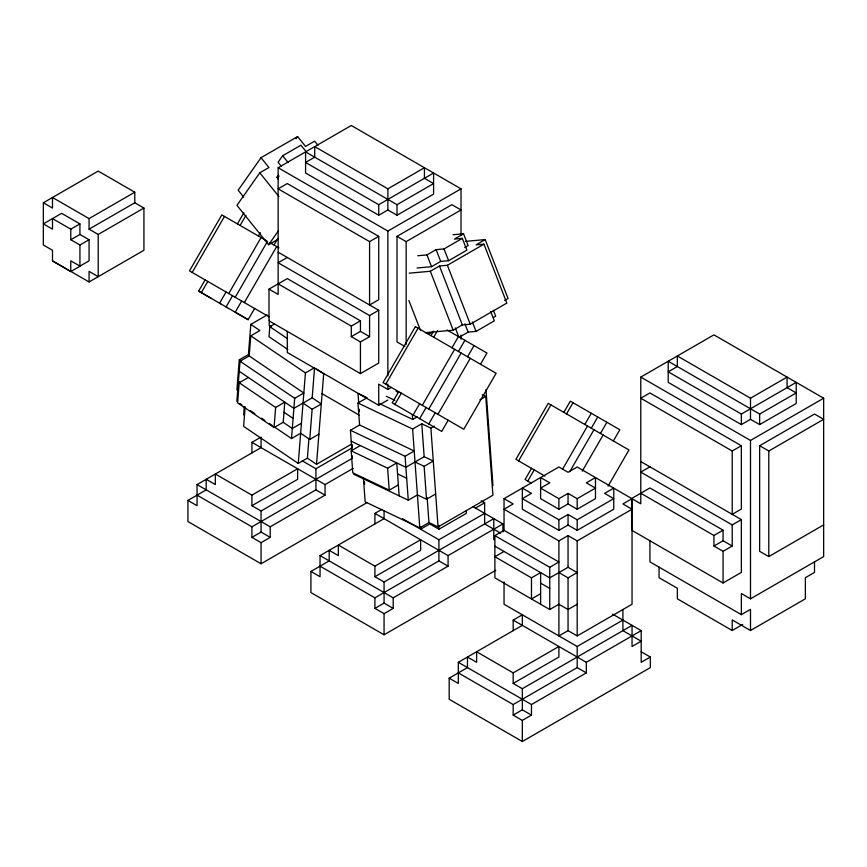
<?xml version="1.0" encoding="UTF-8"?>
<svg xmlns="http://www.w3.org/2000/svg" width="867" height="867" viewBox="0 0 867 867"><rect width="100%" height="100%" fill="white"/><g stroke="black" fill="none" stroke-linecap="round" stroke-linejoin="round"><path stroke-width="1.3" d="M236.886 390.009L239.281 359.838L248.417 354.56L250.812 324.388L267.155 314.949M236.854 401.464L240.04 361.236L249.187 355.958L250.78 335.843L259.916 330.565L250.812 324.388M248.352 377.47L239.205 382.748L237.612 402.873L274.048 427.583L283.195 422.305L284.788 402.19L275.641 407.468L274.048 427.583M243.638 414.903L244.266 407.035M245.166 406.688L243.605 426.358L298.259 463.433L307.395 458.155L308.955 438.474M269.464 320.259L269.063 325.288L271.089 326.653M274.395 324.041L269.821 326.686L269.03 336.743L287.801 349.477M274.839 427.236L291.507 438.539L294.693 398.311L303.829 393.033L249.187 355.958M298.259 463.433L305.433 372.918L314.569 367.641L312.185 397.812L293.891 408.368L239.238 371.293M291.507 438.539L300.643 433.262L309.757 439.439L312.142 409.267L321.289 403.989L312.185 397.812M307.395 458.155L316.509 464.333L323.684 373.818L316.596 369.006M192.171 272.433L224.499 216.436M211.57 298.562L198.641 291.095L205.1 279.9M237.428 223.903L243.898 212.708M201.317 292.645L207.787 281.439M240.105 225.453L245.925 215.374M226.07 292.006L219.6 303.201L227.273 307.633M258.399 236.008L260.338 232.649M228.747 293.545L261.075 237.558M232.54 295.734L226.07 306.929L248.146 319.674L254.605 308.479M235.217 297.283L267.545 241.286M241.676 301.012L235.217 312.207L248.146 319.674M274.005 245.025L277.884 238.306M244.353 302.561L276.681 246.564M385.739 384.189L418.067 328.192M398.679 391.656L392.209 402.852L441.715 431.43L448.174 420.235M430.997 335.659L433.587 331.183M394.886 404.401L401.356 393.195M433.684 337.209L437.553 330.49M413.169 414.957L419.639 403.762M451.967 347.765L458.437 336.569M422.316 405.301L454.644 349.314M419.639 418.685L426.109 407.49M458.437 351.493L464.896 340.298M428.786 409.04L461.114 353.042M428.786 423.963L435.245 412.768M467.573 356.781L474.043 345.575M437.922 414.318L470.25 358.32M480.502 364.238L486.972 353.042L447.004 329.969M518.596 460.886L550.924 404.9M531.525 468.353L525.066 479.559L531.525 483.287M563.853 412.367L570.323 401.161L619.829 429.75L613.359 440.945M527.743 481.098L534.202 469.903M566.53 413.906L573 402.711M584.824 424.472L591.283 413.266M562.585 469.177L587.501 426.011M591.283 428.2L597.753 417.005M569.717 471.746L593.96 429.75M600.43 433.478L606.9 422.283M582.234 471.193L603.107 435.028M608.092 486.116L628.965 449.962L548.247 403.35L515.919 459.347L544.888 476.07M317.994 145.288L314.656 141.148L305.52 146.425L297.598 136.574L261.021 157.686L238.165 190.209L243.703 197.102M261.021 157.686L268.943 167.537L259.797 172.815L236.94 205.338L268.618 244.743L277.754 239.465M306.485 152.093L300.947 145.201L282.653 155.757L278.09 162.259L281.255 166.204M296.07 138.742L297.598 136.574M278.524 179.458L276.866 177.388L278.383 175.221M268.618 244.743L278.524 230.644M79.927 266.277L70.78 271.555L52.497 261L52.497 250.281L43.35 245.003L43.35 202.77L98.209 171.092L134.786 192.214L134.786 202.77L143.933 208.047L143.933 250.281L89.063 281.959L52.497 260.837M70.78 229.159L79.927 223.881L79.927 234.448L70.78 239.725L70.78 229.159L52.497 218.603L52.497 229.159L43.35 223.881L61.633 213.325L79.927 223.881M43.35 202.77L52.497 208.047L52.497 197.492L89.063 218.603L134.786 192.214M89.063 218.603L89.063 229.159L134.786 202.77M70.78 239.725L79.927 245.003L89.063 239.725L89.063 260.837L79.927 266.115L70.78 260.837L70.78 271.555M89.063 229.159L98.209 234.448L143.933 208.047M278.144 252.199L378.727 310.267L378.727 363.056L360.434 373.612L268.998 320.823L268.998 289.144L278.144 294.422L278.144 167.732L351.298 125.498L461.016 188.843L461.016 234.87M276.866 177.388L279.152 176.066M387.874 188.843L424.44 167.732L424.44 178.288L433.587 183.566L397.01 204.688L305.574 151.898L305.574 173.01L378.727 215.244L387.874 209.966L397.01 215.244L433.587 194.121L433.587 173.01L378.727 204.688L305.574 162.454L314.721 157.176L314.721 146.61L387.874 188.843L387.874 209.966M287.291 257.477L278.144 262.755L369.58 315.545L378.727 310.267M268.998 289.144L287.291 278.589L360.434 320.823L360.434 331.378L351.298 336.656L351.298 326.1L278.144 283.867M369.58 241.633L378.727 236.355L378.727 299.711L369.58 304.989L369.58 241.633L278.144 188.843L287.291 183.566L378.727 236.355M278.144 167.732L387.874 231.077L461.016 188.843M397.01 236.355L451.87 204.688L461.016 209.966L406.157 241.633L397.01 236.355L397.01 341.934L405.008 346.562M417.742 255.743L426.976 254.92L436.123 249.631L444.045 248.927L462.328 238.371L466.901 250.151L448.618 260.707L440.696 261.422L431.549 266.7L417.038 267.99M464.701 247.561L468.126 245.578L463.552 233.797L454.416 239.075L462.328 238.371M409.213 273.159L430.325 271.273L439.471 265.996L447.394 265.28L483.959 244.169L506.827 303.082L470.25 324.204L462.328 324.908L453.192 330.186L425.469 332.657M504.616 300.491L508.051 298.508L485.184 239.595L476.048 244.873L483.959 244.169M351.298 326.1L360.434 320.823M351.298 336.656L360.434 341.934L369.58 336.656L369.58 315.545M428.331 334.413L433.001 331.714M251.918 452.91L251.918 442.354L260.122 437.618M301.445 423.204L292.298 428.482L283.195 422.305M366.958 502.632L261.065 563.778L187.911 521.544L187.911 500.422L197.058 505.71L197.058 484.588L261.065 447.632L261.065 437.076M490.679 311.426L494.331 320.855L476.048 331.411L468.126 332.115L458.979 337.393L455.327 327.975M493.377 317.539L495.696 316.206L493.41 310.31M187.911 500.422L206.194 489.866L206.194 479.31L215.341 484.588L215.341 474.032L251.918 495.144L297.63 468.754L297.63 479.31L251.918 505.699L251.918 495.144M351.937 450.981L350.431 430.249L405.084 456.28L414.22 451.003L359.577 424.971L357.973 403.014L367.12 397.736M387.874 400.012L378.727 405.29L378.727 384.168L387.874 389.446L391.353 387.441M309.757 439.439L318.904 434.161M350.431 430.249L359.577 424.971M316.509 464.333L351.525 444.121M302.204 460.832L315.924 468.754L352.262 447.773M398.365 484.881L389.218 490.158L352.782 472.797L351.189 450.84L360.336 445.562M379.876 403.805L412.67 419.433L417.233 416.789M251.918 505.699L261.065 510.988L352.262 458.329M357.973 403.014L412.627 429.046L421.774 423.768L430.888 428.103L434.389 426.087M197.058 495.144L251.918 526.822L315.924 489.866L325.06 495.144L325.06 484.588L251.918 442.354M325.06 484.588L353.194 468.343M479.906 399.806L485.748 396.436L492.922 495.23L438.052 526.908L428.948 522.573L419.801 527.851L365.148 501.82L363.425 478.107M251.918 526.822L251.918 537.377L261.065 532.1L270.201 537.377L270.201 526.822L197.058 484.588M270.201 526.822L325.06 495.144M351.189 450.84L387.625 468.202L396.772 462.924L399.156 495.859M251.918 537.377L261.065 542.655L270.201 537.377M415.022 461.981L424.126 466.316L433.272 461.038L424.169 456.703L405.875 467.259L351.222 441.227M374.912 523.928L374.912 513.372L381.946 509.308M353.617 474.162L408.27 500.194L417.417 494.916L426.521 499.251L435.668 493.973M495.783 570.291L384.059 634.785L310.917 592.562L310.917 571.44L320.053 576.718L320.053 555.606L384.059 518.65L384.059 510.728M577.184 604.245L568.048 609.523L558.901 604.245L549.754 609.523L494.894 577.856L494.894 535.622L504.041 530.344L504.041 498.666L558.901 466.988L568.048 472.277L577.184 466.988L640.778 503.792L640.778 377.091L713.931 334.868L823.65 398.213L823.65 556.581L750.497 598.815L741.361 593.537L741.361 614.649L750.497 609.371L750.497 630.493L732.214 619.927L732.214 630.493L742.716 624.424M310.917 571.44L329.2 560.884L329.2 550.328L338.347 555.606L338.347 545.05L374.912 566.162L420.636 539.762L420.636 550.328L374.912 576.718L374.912 566.162M420.636 526.8L420.636 529.206L429.783 523.928L438.919 529.206L466.348 513.372L466.348 510.728M475.495 508.095L484.642 502.817L484.642 523.928L500.638 533.172M402.353 518.65L438.919 539.762L484.642 513.372M374.912 576.718L384.059 581.995L493.778 518.65L493.778 539.762M320.053 566.162L374.912 597.84L438.919 560.884L448.066 566.162L448.066 555.606L374.912 513.372M448.066 555.606L502.925 523.928L502.925 531.85M558.901 498.666L568.048 493.388L577.184 498.666L595.477 488.11L586.33 482.832L595.477 477.554L595.477 498.666L577.184 509.222L568.048 503.944L558.901 509.222L540.618 498.666L540.618 477.554L549.754 482.832L540.618 488.11L558.901 498.666L558.901 509.222M374.912 597.84L374.912 608.396L384.059 603.118L393.206 608.396L393.206 597.84L320.053 555.606M393.206 597.84L448.066 566.162M750.497 398.213L787.073 377.091L787.073 387.657L796.22 392.935L759.644 414.047L668.208 361.257L668.208 382.369L741.361 424.602L750.497 419.325L759.644 424.602L796.22 403.491L796.22 382.369L741.361 414.047L668.208 371.813L677.355 366.535L677.355 355.979L750.497 398.213L750.497 419.325M374.912 608.396L384.059 613.673L393.206 608.396M649.925 466.836L640.778 472.114L732.214 524.903L741.361 519.626L741.361 572.415L723.067 582.982L631.631 530.192L631.631 498.514L649.925 487.958L723.067 530.181L723.067 540.748L713.931 546.026L713.931 535.47L640.778 493.236M504.041 551.455L494.894 556.733L531.471 577.856L540.618 572.578L540.618 604.245M558.901 519.777L568.048 514.499L577.184 519.777L613.76 498.666L604.613 493.388L613.76 488.11L613.76 509.222L577.184 530.344L568.048 525.066L558.901 530.344L522.324 509.222L522.324 488.11L531.471 493.388L522.324 498.666L558.901 519.777L558.901 530.344M504.041 498.666L513.177 503.944L504.041 509.222L558.901 540.9L568.048 535.622L577.184 540.9L632.043 509.222L622.907 503.944L632.043 498.666L632.043 604.245L577.184 635.923L568.048 630.645L568.048 577.856L558.901 572.578M732.214 451.003L741.361 445.725L741.361 509.07L732.214 514.348L732.214 451.003L640.778 398.213L649.925 392.935L741.361 445.725M640.778 377.091L750.497 440.447L823.65 398.213M759.644 445.725L814.503 414.047L823.65 419.325L768.791 451.003L759.644 445.725L759.644 551.304L768.791 556.581L823.65 524.903M494.894 535.622L549.754 567.289L558.901 562.011L504.041 530.344M568.048 577.856L577.184 572.578L568.048 567.289L549.754 577.856L494.894 546.177M540.618 593.689L531.471 598.967L531.471 577.856M513.177 630.645L513.177 620.089L522.563 614.67M641.19 651.756L650.337 657.034L650.337 667.601L522.324 741.502L449.182 699.268L449.182 678.157L458.318 683.434L458.318 662.312L522.324 625.367L522.324 614.801M449.182 678.157L467.465 667.601L467.465 657.034L476.612 662.312L476.612 651.756L513.177 672.879L558.901 646.479L558.901 657.034L513.177 683.434L513.177 672.879M713.931 535.47L723.067 530.181M568.048 630.645L558.901 635.923L558.901 540.9M713.931 546.026L723.067 551.304L732.214 546.026L732.214 524.903M504.041 581.811L504.041 604.245L577.184 646.479L622.907 620.089M513.177 683.434L522.324 688.712L632.043 625.367L632.043 646.479L641.19 641.201L622.907 630.645L622.907 609.523M458.318 672.879L513.177 704.546L577.184 667.601L586.33 672.879L586.33 662.312L513.177 620.089M586.33 662.312L641.19 630.645L641.19 662.312L650.337 657.034M513.177 704.546L513.177 715.102L522.324 709.824L531.471 715.102L531.471 704.546L458.318 662.312M531.471 704.546L586.33 672.879M513.177 715.102L522.324 720.39L531.471 715.102M750.497 630.493L805.367 598.815L805.367 577.704L814.503 572.415L814.503 561.859M452.997 234.74L463.552 233.797M465.395 241.362L485.184 239.595M482.334 394.799L485.748 396.436M396.111 391.31L398.549 392.469M386.368 396.306L394.864 400.348M365.982 397.194L358.017 393.39L358.678 402.613M397.563 473.902L406.677 478.237M266.462 240.668L221.822 214.897L189.494 270.883L269.095 316.845M269.821 242.608L278.936 247.864M640.778 461.558L741.361 519.626M360.434 331.378L369.58 336.656M723.067 540.748L732.214 546.026M198.641 291.095L220.717 303.84M378.727 405.29L287.291 352.501L287.291 331.378M741.361 614.649L649.925 561.859L649.925 540.748M79.927 234.448L89.063 239.725M321.722 393.499L359.079 415.055M732.214 630.493L677.355 598.815L677.355 588.26L659.061 577.704L659.061 567.137M481.207 500.833L484.642 502.817M473.209 506.772L502.925 523.928M612.622 614.15L641.19 630.645M540.618 583.133L549.754 588.411M269.821 326.686L287.486 338.672M250.78 335.843L305.433 372.918M239.281 359.838L241.297 361.214M303.038 403.09L312.142 409.267M240.04 361.236L294.693 398.311M238.447 381.35L240.473 382.726M283.986 412.248L293.1 418.425M239.205 382.748L275.641 407.468M239.888 403.523L241.915 404.9M250.4 410.665L254.844 413.678M261.509 418.197L264.847 420.462M269.29 423.475L272.617 425.73M282.653 155.757L288.202 162.649M259.797 172.815L278.968 196.668M444.045 248.927L448.618 260.707M472.385 321.982L476.048 331.411M447.394 265.28L470.25 324.204M436.123 249.631L440.696 261.422M464.929 323.868L468.126 332.115M439.471 265.996L462.328 324.908M426.976 254.92L431.549 266.7M430.325 271.273L453.192 330.186M408.866 300.426L420.538 330.511M485.975 389.489L492.955 485.618M430.888 428.103L438.052 526.908M421.774 423.768L424.169 456.703M427.128 497.539L428.948 522.573M424.126 466.316L426.521 499.251M412.313 414.545L412.67 419.433M412.627 429.046L419.801 527.851M405.084 456.28L408.27 500.194M387.625 468.202L389.218 490.158M359.166 409.202L359.35 411.836M364.422 481.662L364.617 484.295M352.219 444.782L352.403 447.415M352.284 455.869L352.468 458.307M768.791 451.003L768.791 556.581M759.644 414.047L759.644 424.602M750.497 440.447L750.497 598.815M741.361 414.047L741.361 424.602M723.067 551.304L723.067 582.982M577.184 498.666L577.184 509.222M577.184 519.777L577.184 530.344M577.184 540.9L577.184 635.923M577.184 646.479L577.184 667.601M568.048 493.388L568.048 503.944M568.048 514.499L568.048 525.066M568.048 535.622L568.048 567.289M549.754 567.289L549.754 609.523M522.324 688.712L522.324 709.824M522.324 720.39L522.324 741.502M461.016 335.03L461.016 339.095M438.919 525.25L438.919 529.206M438.919 539.762L438.919 560.884M406.157 241.633L406.157 344.513M397.01 204.688L397.01 215.244M387.874 231.077L387.874 375.91M387.874 384.038L387.874 389.446M384.059 581.995L384.059 603.118M384.059 613.673L384.059 634.785M378.727 204.688L378.727 215.244M360.434 341.934L360.434 373.612M315.924 468.754L315.924 489.866M261.065 510.988L261.065 532.1M261.065 542.655L261.065 563.778M98.209 234.448L98.209 276.671L89.063 271.393L89.063 281.959M79.927 245.003L79.927 266.115M415.391 326.653L383.062 382.64L463.791 429.252L496.119 373.254L415.391 326.653"/></g></svg>
